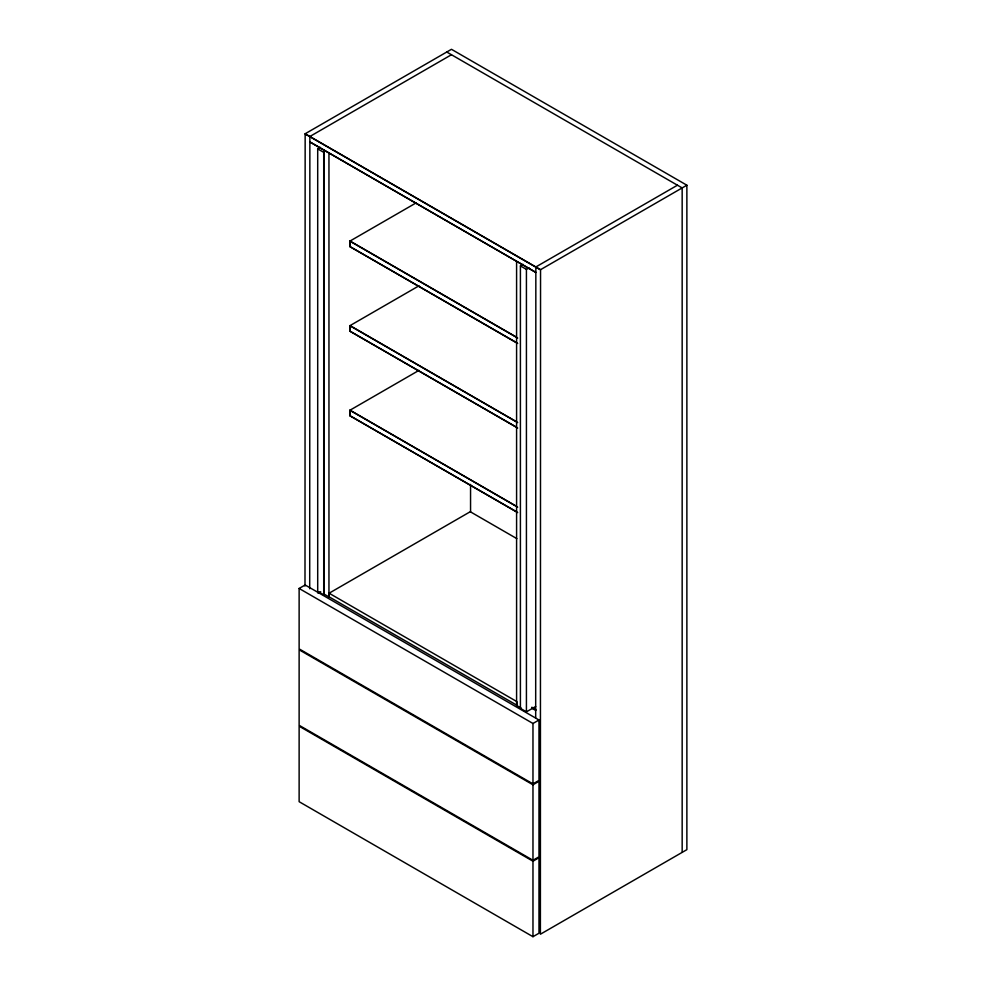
<?xml version="1.0" encoding="UTF-8"?>
<svg xmlns="http://www.w3.org/2000/svg" width="986" height="986" viewBox="0 0 986 986"><rect width="100%" height="100%" fill="white"/><g stroke="black" fill="none" stroke-linecap="round" stroke-linejoin="round"><path stroke-width="1.48" d="M309.703 136.586L451.465 54.735M317.702 148.874L323.716 152.349L323.716 594.817L317.702 591.341L317.702 148.874L320.351 147.345M517.699 343.473L349.87 246.574L349.87 241.139L416.339 202.771M349.87 246.574L516.516 342.61M517.699 428.035L349.87 331.148L349.87 325.713L418.988 285.804M349.87 331.148L516.516 427.172M535.694 706.494L526.425 711.843L520.411 708.367L520.411 265.912L523.061 264.384M520.411 265.912L526.425 269.375L529.075 267.847M535.681 267.058L677.456 185.208M686.872 185.208L540.39 269.77L304.994 133.862L451.465 49.3L686.872 185.208L686.872 849.661L540.39 934.223L540.55 269.683L305.155 133.776L304.994 586.066M517.699 512.597L349.87 415.71L349.87 410.275L418.988 370.366M349.87 415.71L516.516 511.746M299.128 588.469L305.155 584.994L538.985 720.002L538.985 780.407L532.97 783.882L299.128 648.874L299.128 588.469L532.97 723.477L538.985 720.002M318.047 593.252L320.696 591.723M329.102 593.215L516.91 701.638L516.91 705.261L329.102 596.838L329.102 593.215L470.248 511.722L516.861 538.639M532.97 784.782L538.985 781.306L538.985 856.809L532.97 860.285L299.128 725.289L299.128 649.786L532.97 784.782L532.97 860.285M532.97 861.197L538.985 857.721L538.985 933.224L532.97 936.7L299.128 801.692L299.128 726.189L532.97 861.197L532.97 936.7M446.757 52.024L682.164 187.932L682.164 852.372M516.516 337.175L350.03 241.052L350.03 246.488M349.87 241.139L517.699 338.038M516.516 421.737L350.03 325.614L350.03 331.062M349.87 325.713L517.699 422.6M516.516 506.311L350.03 410.188L350.03 415.624M349.87 410.275L517.699 507.161M531.836 707.233L535.829 709.538M531.688 708.231L535.829 710.45M521.298 708.158L516.59 705.446L516.59 261.463M535.842 266.959L535.681 717.709M532.97 723.477L532.97 783.882M526.425 269.375L526.425 711.843M470.556 484.446L470.556 512.091M328.954 152.953L328.954 596.924L324.246 594.213L324.246 150.229M309.863 136.487L309.703 588.778M309.863 141.935L535.842 272.407L309.863 141.935"/></g></svg>
